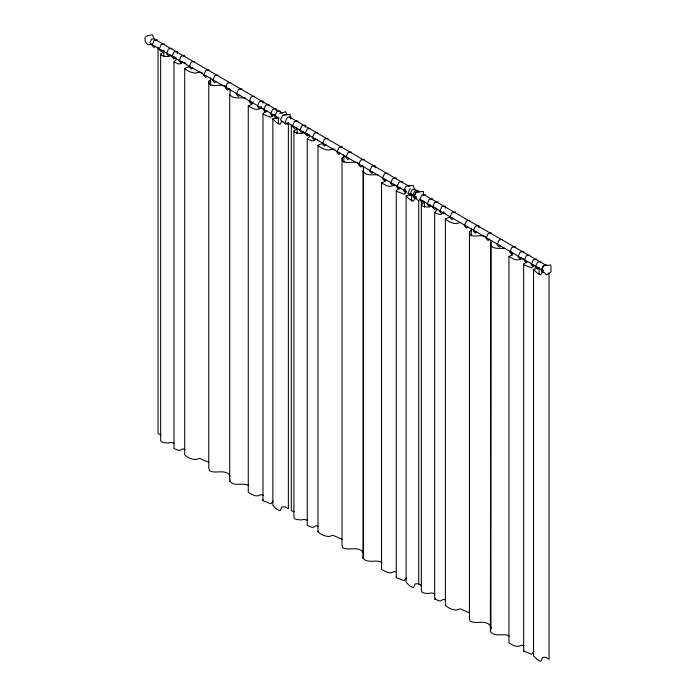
<?xml version="1.0" encoding="UTF-8"?>
<svg xmlns="http://www.w3.org/2000/svg" width="696" height="696" viewBox="0 0 696 696"><rect width="100%" height="100%" fill="white"/><g stroke="black" fill="none" stroke-linecap="round" stroke-linejoin="round"><path stroke-width="1.04" d="M273.25 501.085L270.857 503.808L262.992 500.65L262.992 114.179L263.001 113.378L264.689 112.404L265.28 110.995L263.288 108.689L260.408 108.237C256.476 111.256 251.865 107.923 248.272 105.966L251.926 104.383L251.482 102.512L249.812 100.45M262.992 500.65L263.001 499.85M309.259 134.667L309.294 136.773L307.258 139.017L307.258 525.489L311.904 527.316L313.226 527.342L315.897 525.793L318.307 526.385M406.507 578.019L404.115 580.742L396.25 577.584L396.25 191.113L396.259 190.312L397.938 189.338L398.53 187.929L396.537 185.623L393.666 185.171C389.725 188.19 385.123 184.858 381.53 182.9L385.175 181.317L384.74 179.446M396.25 577.584L396.259 576.784M533.928 651.587L531.535 654.301L523.67 651.152L523.67 264.68L523.679 263.88L525.358 262.905L525.95 261.496L523.957 259.19L521.087 258.729C517.145 261.757 512.543 258.425 508.95 256.467L512.595 254.884L511.038 251.63M523.67 651.152L523.679 650.351M362.929 165.761L363.53 168.606L362.981 171.59L362.981 558.062C367.819 564.23 376.144 558.949 381.947 562.472M363.53 168.606L363.53 555.077L362.981 558.062M490.793 240.398L490.393 631.62C495.239 637.797 503.565 632.516 509.368 636.04M490.95 242.173L490.95 628.645L490.393 631.62M248.698 485.538C242.895 482.015 234.569 487.296 229.724 481.127L229.724 94.656L230.272 91.672L229.671 88.836M229.724 481.127L229.967 479.918M296.809 127.794L296.296 129.151L293.912 131.066L293.912 517.537L294.878 518.842L296.827 519.573L301.203 519.956L304.091 519.346L307.545 520.321M424.229 201.353L423.716 202.719L421.332 204.633L421.332 591.104L422.298 592.409L424.247 593.14L428.623 593.523L431.511 592.905L434.957 593.888M281.454 121.469L280.297 124.097L279.601 124.227L276.338 122.4L272.858 118.833L278.348 117.241M415.086 197.473L413.546 201.031L412.858 201.161L409.587 199.334L406.116 195.767L410.683 194.445M542.506 271.04L540.966 274.589L540.279 274.729L537.008 272.902L533.536 269.335L539.026 267.743M282.646 115.11L280.514 119.843L282.646 122.113M410.066 188.659L407.934 193.392L410.066 195.663L411.44 194.332M155.417 46.171L154.042 47.502L151.911 45.231L154.042 40.498L157.487 39.846M162.542 50.303L161.159 51.635L159.027 49.364L161.159 44.631L164.613 43.978M169.911 54.575L168.528 55.906L166.396 53.636L168.528 48.903L171.973 48.25M175.296 57.707L173.922 59.038L171.79 56.767L173.922 52.035L177.367 51.382L177.367 53.548M182.491 61.883L181.117 63.214L178.985 60.935L181.117 56.211L184.562 55.558M192.653 67.773L191.269 69.104L189.138 66.833L191.269 62.101L194.723 61.448M207.138 76.177L205.764 77.508L203.632 75.238L205.764 70.505L209.209 69.852M216.117 81.388L214.742 82.72L212.611 80.449L214.742 75.716L218.187 75.064M228.853 88.775L227.47 90.106L225.339 87.835L227.47 83.102L230.915 82.45M239.833 95.143L238.458 96.474L236.327 94.204L238.458 89.471L241.904 88.818M253.257 101.868L251.186 103.861L249.055 101.59L251.186 96.857L254.632 96.205M261.496 106.645L259.425 108.646L257.294 106.375L259.425 101.642L262.87 100.99L262.87 103.147M267.046 110.934L265.663 112.265L263.532 109.994L265.663 105.261L269.117 104.609M274.729 114.318L272.658 116.319L270.526 114.048L272.658 109.316L276.103 108.663L276.103 110.829M278.191 117.398L276.808 118.729L274.676 116.458L276.808 111.725L280.262 111.073M288.675 123.105L287.291 124.436L285.16 122.165L287.291 117.433L290.745 116.78L290.745 118.946M295.791 127.237L294.417 128.569L292.285 126.298L294.417 121.565L297.862 120.913M303.16 131.509L301.786 132.84L299.654 130.57L301.786 125.837L305.231 125.184L305.231 127.351M308.554 134.641L307.18 135.972L305.048 133.702L307.18 128.969L310.625 128.316M315.749 138.817L314.366 140.148L312.243 137.869L314.366 133.145L317.82 132.492M325.902 144.707L324.527 146.038L322.396 143.768L324.527 139.035L327.973 138.382M340.396 153.111L339.022 154.442L336.89 152.172L339.022 147.439L342.467 146.786M349.375 158.323L347.991 159.654L345.86 157.383L347.991 152.65L351.445 151.998M362.103 165.709L360.728 167.04L358.597 164.769L360.728 160.036L364.173 159.384M373.091 172.077L371.707 173.408L369.576 171.138L371.707 166.405L375.161 165.752L375.161 167.919M385.819 179.464L384.444 180.795L382.313 178.524L384.444 173.791L387.889 173.139M394.058 184.249L392.683 185.58L390.552 183.309L392.683 178.576L396.128 177.924M400.296 187.868L398.921 189.199L396.79 186.928L398.921 182.195L402.366 181.543M416.095 196.672L414.712 198.003L412.58 195.733L414.712 191L418.157 190.347M423.212 200.805L421.837 202.136L419.705 199.865L421.837 195.132L425.282 194.48M430.58 205.076L429.206 206.407L427.074 204.137L429.206 199.404L432.651 198.751M435.974 208.208L434.591 209.54L432.46 207.26L434.591 202.536L438.045 201.883M443.857 211.714L441.786 213.707L439.655 211.436L441.786 206.703L445.24 206.051L445.24 208.217M453.322 218.274L451.948 219.605L449.816 217.326L451.948 212.602L455.393 211.949M467.816 226.679L466.433 228.01L464.31 225.739L466.433 221.006L469.887 220.354M476.795 231.881L475.412 233.212L473.28 230.941L475.412 226.209L478.857 225.556L478.857 227.722M489.523 239.267L488.14 240.599L486.017 238.328L488.14 233.595L491.593 232.942M500.511 245.645L499.128 246.976L496.996 244.705L499.128 239.972L502.573 239.32M513.239 253.031L511.865 254.362L509.733 252.091L511.865 247.358L515.31 246.706M521.478 257.807L520.095 259.138L517.963 256.868L520.095 252.135L523.549 251.482M527.716 261.435L526.341 262.766L524.21 260.487L526.341 255.763L529.787 255.11M534.711 265.489L533.327 266.82L531.196 264.55L533.327 259.817L536.781 259.164M538.861 267.899L537.486 269.23L535.355 266.959L537.486 262.227L540.931 261.574M208.835 462.388L199.717 458.368L195.724 459.621C191.765 459.43 187.476 457.629 184.71 454.845L184.71 68.373L189.747 66.251M342.084 539.322L332.966 535.302L328.982 536.555C325.023 536.364 320.725 534.563 317.968 531.779L317.968 145.307L323.005 143.185M469.504 612.889L460.387 608.87L456.393 610.122C452.435 609.922 448.146 608.13 445.379 605.346L445.379 218.875L450.416 216.743M317.968 531.779L318.664 531.109M445.379 605.346L446.084 604.667M185.058 449.451L182.639 448.859L179.977 450.408L178.646 450.382L174 448.555L174 62.083L176.044 59.839L176.001 57.994M445.727 599.952L443.317 599.36L440.646 600.909L439.324 600.883L434.678 599.056L434.678 212.584L436.714 210.34L436.679 208.495M434.678 599.056L435.548 598.282M174.287 443.387L170.842 442.412L167.954 443.021L163.577 442.639L161.62 441.908L160.654 440.603L160.654 54.131L163.038 52.217L163.812 50.173L163.812 56.689M406.507 191.548L404.115 194.271L396.25 191.113M533.928 265.115L531.535 267.829L523.67 264.68M230.124 476.368L228.88 474.167C222.99 469.322 215.369 474.107 209.322 470.618L208.774 467.747L208.774 81.275L210.636 79.927L210.601 77.822M363.53 555.077L363.373 553.303L362.129 551.101C356.248 546.256 348.626 551.041 342.571 547.552L342.032 544.681L342.032 158.209L343.885 156.861L343.85 154.756M490.95 628.645L490.793 626.87L489.549 624.669C483.668 619.823 476.047 624.608 469.991 621.119L469.452 618.248L469.452 231.777L471.305 230.428L471.27 228.323M279.592 113.5L285.691 111.734L286.83 114.718M282.567 113.196L153.955 38.776L151.476 39.246L149.945 42.647L151.476 44.274L279.148 118.146M283.507 114.944L286.091 114.457M283.724 115.136L290.11 114.466L290.293 118.25M409.361 185.597L405.907 186.25L403.776 190.982L405.907 193.253M408.648 186.136L413.111 185.301L414.633 189.277L419.323 191.992M414.633 189.277L412.154 189.747L410.623 193.14L411.64 194.227M419.349 191.391L415.895 192.044L413.763 196.777L415.895 199.047M423.551 195.184L423.368 191.4L416.156 192.226L414.625 195.619L415.642 196.707M546.76 264.959L543.315 265.611L541.183 270.335L543.315 272.615M543.567 271.918L546.325 274.859L550.127 272.702L551.058 271.805L550.788 264.967L543.576 265.794L542.045 269.187L543.063 270.274M460.387 222.398L456.393 223.651C452.435 223.46 448.146 221.659 445.379 218.875M151.476 44.274L147.97 44.692L145.212 41.76L144.942 38.297L145.516 37.027L147.97 35.644L152.433 34.8L153.955 38.776M274.937 114.875L273.25 114.614L270.857 117.337L262.992 114.179M245.592 98.014C240.311 97.057 233.725 99.711 229.724 94.656M377.867 174.783C372.873 174.383 366.705 176.279 362.981 171.59M505.287 248.35C500.293 247.941 494.125 249.847 490.393 245.157M185.858 63.179L182.639 62.388L179.977 63.936L178.646 63.91L174 62.083M317.507 139.722L315.897 139.322L313.226 140.87L311.904 140.844L307.258 139.017M445.727 213.481L443.317 212.889L440.646 214.438L439.324 214.411L434.678 212.584M174.287 56.915L170.842 55.941L167.954 56.55L163.577 56.167L161.62 55.436L160.654 54.131M307.545 133.85L304.091 132.875L301.203 133.484L296.827 133.101L294.878 132.37L293.912 131.066M434.957 207.417L431.511 206.442L428.623 207.051L424.247 206.669L422.298 205.938L421.332 204.633M263.288 495.16L260.408 494.708C256.476 497.727 251.865 494.395 248.272 492.437L248.272 105.966M396.537 572.095L393.666 571.642C389.725 574.661 385.123 571.329 381.53 569.372L381.53 182.9M523.957 645.662L521.087 645.201C517.145 648.22 512.543 644.896 508.95 642.939L508.95 256.467M226.922 86.861C221.459 83.129 214.699 87.566 209.322 84.155L208.774 81.275M359.127 163.482C353.977 160.21 347.608 164.447 342.571 161.089L342.032 158.209M485.503 236.744C480.649 233.986 474.681 237.919 469.991 234.648L469.452 231.777M202.597 73.019L199.717 71.906L195.724 73.158C191.765 72.958 187.476 71.166 184.71 68.373M334.889 149.579L332.966 148.84L328.982 150.092C325.023 149.892 320.725 148.1 317.968 145.307M160.88 434.809L158.053 433.704L158.053 47.232M294.13 511.743L291.302 510.638L291.302 125.254M421.55 585.301L418.722 584.196L418.722 200.987M423.081 194.167L546.055 265.324M290.032 117.346L409.248 186.328M413.937 189.042L418.635 191.757M412.154 194.776L415.912 196.951M419.662 199.117L543.576 270.822M287.552 122.844L405.829 191.278M409.587 193.453L416.156 197.255M421.637 585.727L418.313 583.666L415.086 583.944L413.546 587.502L412.858 587.633L409.587 585.806L406.116 582.239L406.116 195.767M175.148 57.159L176.01 57.733M416.147 198.36L418.905 201.301M282.889 121.426L285.647 124.366M405.681 189.66L405.89 192.253M549.057 272.823L549.057 659.295L545.734 657.233L542.506 657.511L540.966 661.061L540.279 661.2L537.008 659.373L533.536 655.806L533.536 269.335M539.096 267.986L539.096 274.502M471.305 230.428L471.305 235.857M424.49 201.762L424.49 207.191M421.637 200.344L421.637 204.685M411.675 194.419L411.675 200.935M343.885 156.861L343.885 162.29M297.07 128.195L297.07 133.623M288.379 122.331L288.379 508.793L285.064 506.732L281.828 507.01L280.297 510.568L279.601 510.699L276.338 508.872L272.858 505.305L272.858 118.833M278.417 118.572L278.417 124.001M210.636 79.927L210.636 85.356"/></g></svg>
